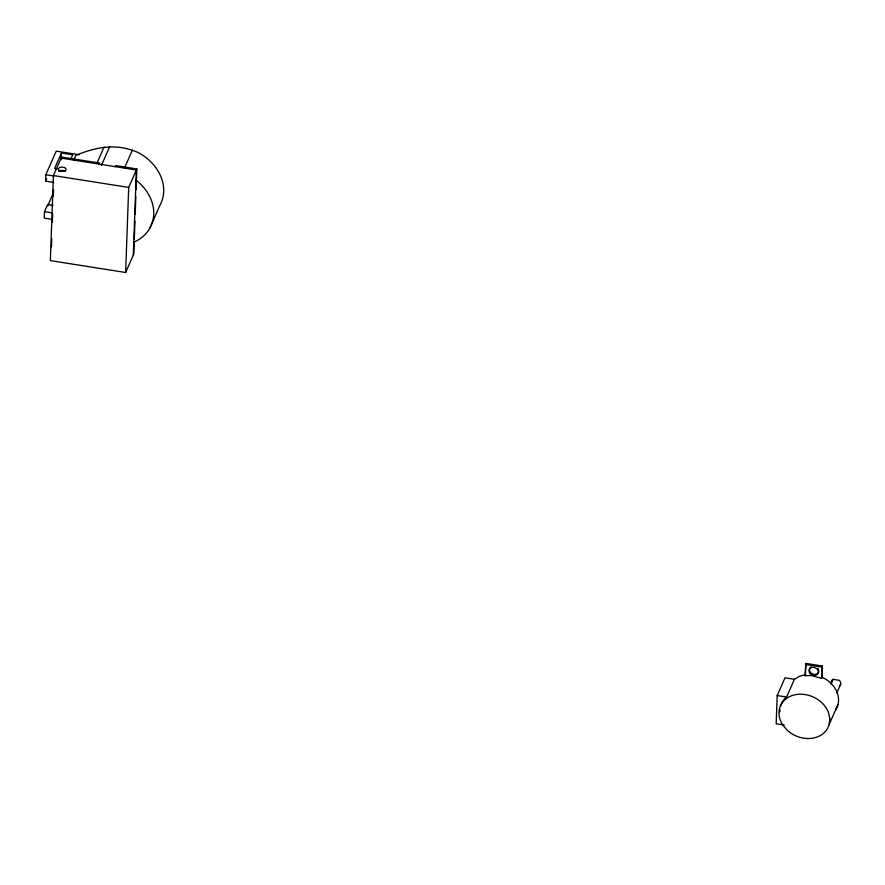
<?xml version="1.0" encoding="UTF-8"?>
<svg xmlns="http://www.w3.org/2000/svg" width="885" height="885" viewBox="0 0 885 885"><rect width="100%" height="100%" fill="white"/><g stroke="black" fill="none" stroke-linecap="round" stroke-linejoin="round"><path stroke-width="1.33" d="M52.857 205.309L47.646 204.49L44.482 211.659L44.25 218.119L52.315 219.391M53.653 182.454L45.589 181.182L45.821 174.721L56.231 151.125L79.329 154.764M47.646 204.49L47.591 206.105L53.332 193.063M99.054 164.079L99.507 163.05L61.574 157.065L53.421 175.54L50.357 260.61L125.626 272.491L133.768 254.028L134.21 241.671M51.474 246.849L51.772 238.651M52.359 222.279L52.657 214.082M53.299 196.337L53.542 189.512M61.242 157.884L61.419 153.039L72.714 154.82L71.143 158.371M61.474 159.643L61.574 157.065M125.626 272.491L128.701 187.421L136.832 168.946L115.681 165.606L115.227 166.634M133.314 255.046L136.39 169.975L61.12 158.094M134.31 238.928L134.963 221.095M135.206 214.225L135.847 196.393M136.091 189.534L136.832 168.946M805.903 663.396L804.985 675.709L811.611 675.565L821.468 678.386L821.922 677.357L822.386 666.062L805.903 663.396L805.438 674.691L799.509 676.284L794.42 679.282L785.017 677.799L777.185 695.555L776.167 723.775L784.232 725.047M829.621 720.456L829.699 718.288M821.468 678.386L822.386 666.062M829.201 724.406L829.787 718.786L828.648 713A26.141 21.306 23.8 0 0 793.701 695.09A26.141 21.306 23.8 0 0 782.937 725.302L787.196 730.247A26.141 21.306 23.8 0 0 829.201 724.406L837.94 704.604M45.589 181.182L46.639 178.792M61.419 153.039L54.616 168.449L57.127 168.836M73.643 160.329L75.856 155.317C96.952 146.766 116.3 143.116 137.85 152.386A45.367 36.982 23.8 0 1 159.765 205.619L149.797 228.197M96.919 163.282L104.109 146.976M101.421 165.406L109.718 146.589M124.597 167.774L132.341 150.218M785.692 699.084L794.42 679.282M804.985 675.709L805.438 674.691M830.915 684.271L833.095 679.337L839.312 680.311A4.845 3.949 23.8 0 1 839.434 686.074M836.812 693.021L840.617 684.382M833.095 679.337L832.652 679.558A4.845 3.949 23.8 0 0 831.524 683.353M53.421 175.54L128.701 187.421M45.821 174.721L53.974 176.015M44.482 211.659L52.635 212.942M777.185 695.555L786.599 697.037A26.141 21.306 23.8 0 0 780.504 706.285M805.45 664.414L821.933 667.091M821.922 677.357L824.908 678.695A26.141 21.306 23.8 0 1 835.661 709.67M818.769 670.321A4.845 3.949 23.8 0 1 812.43 673.916A4.845 3.949 23.8 0 1 811.158 666.803M817.773 668.275A4.845 3.949 23.8 0 1 818.415 669.259M779.906 711.916A26.141 21.306 23.8 0 1 779.939 709.626M135.648 179.887A45.367 36.982 23.8 0 1 135.294 241.505M58.72 171.369A3.872 2.135 2.1 0 1 65.424 171.447M810.007 673.441A4.845 3.949 23.8 0 0 818.061 673.408A4.845 3.949 23.8 0 0 812.928 667.268A4.845 3.949 23.8 0 0 810.007 673.441M59.572 170.728A3.872 2.135 2.1 0 0 65.999 169.843A3.872 2.135 2.1 0 0 61.142 167.165A3.872 2.135 2.1 0 0 59.572 170.728"/></g></svg>
